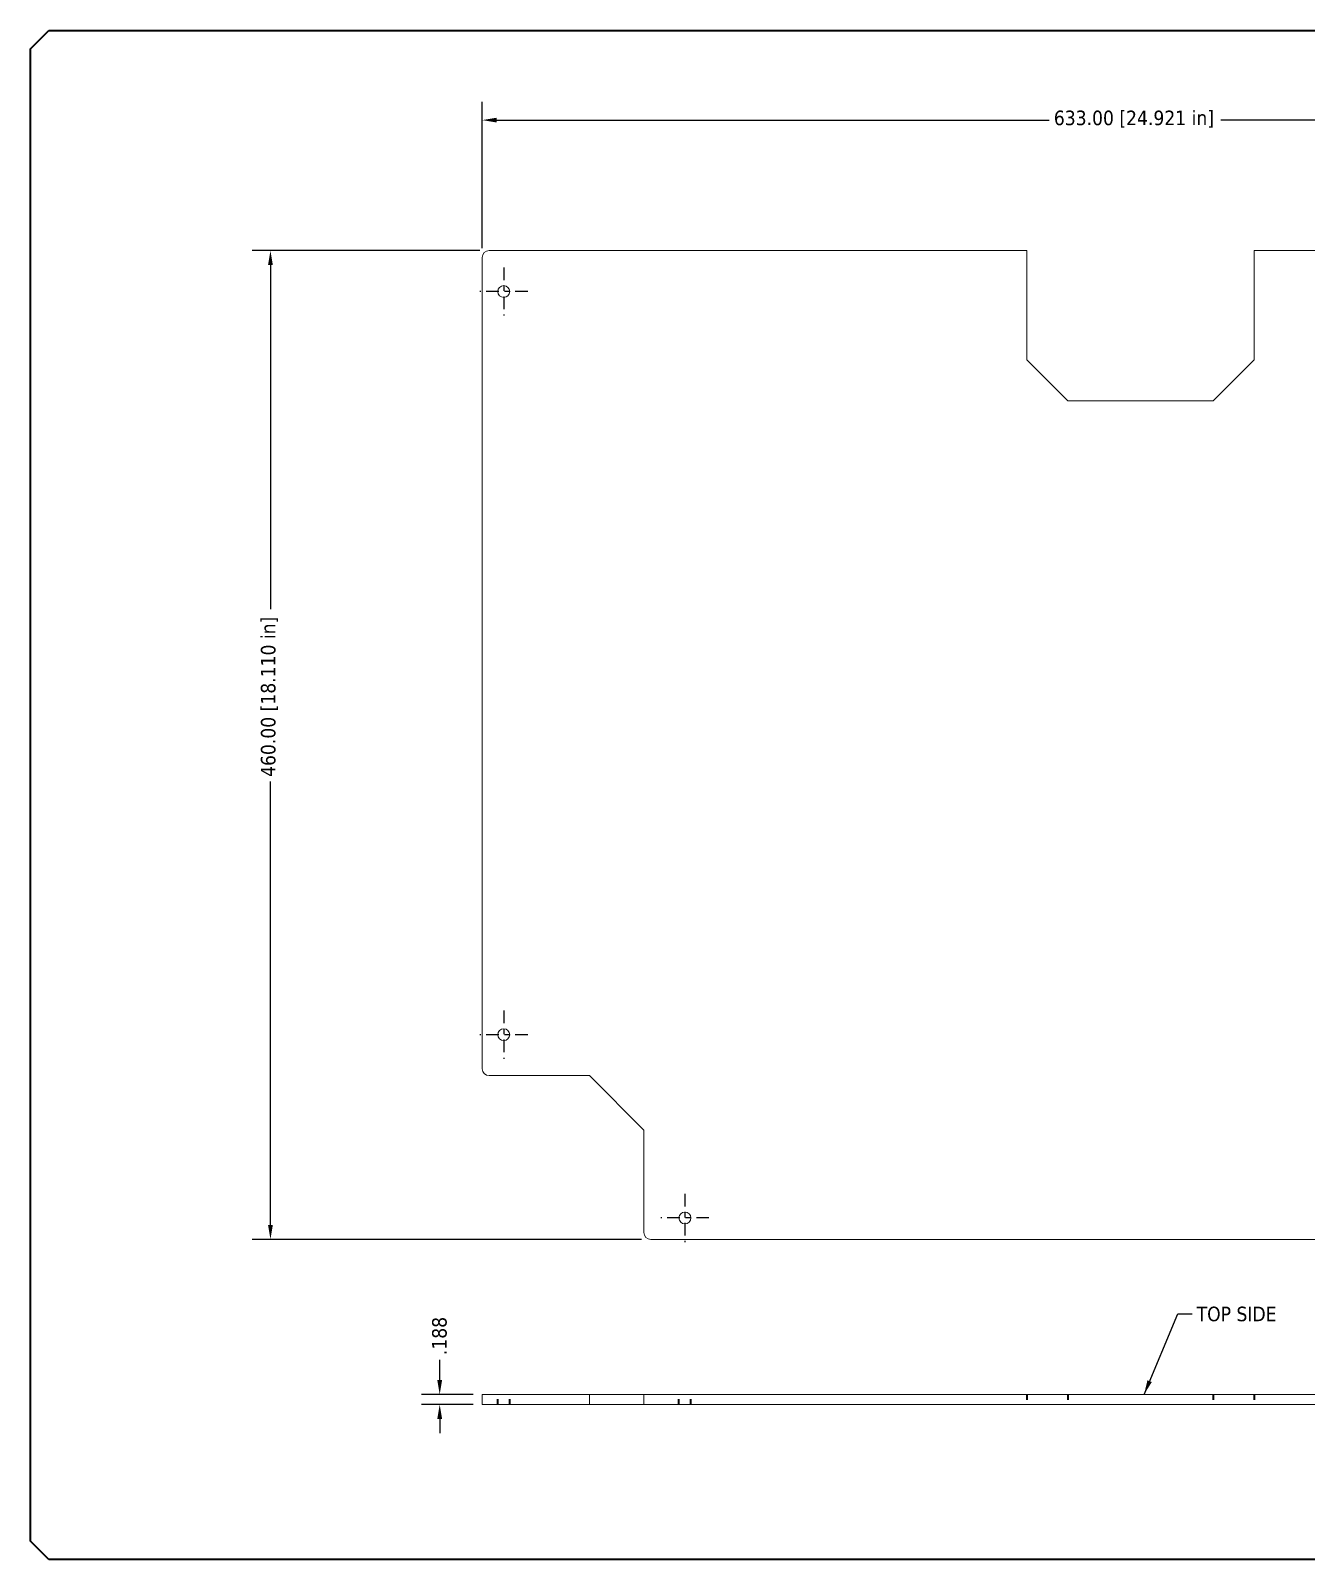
# Model space of a CAD drawing. Header units: inches. Extents: x 1.3 to 45, y 0.7 to 28.7.
# Drawn here: x 1.33 to 24.7, y 0.67 to 28.67 of the extents above; entities that cross this region are included whole.
import ezdxf

# ---------------------------------------------------------------- set-up
doc = ezdxf.new("R2010")
doc.units = ezdxf.units.IN
doc.header["$LTSCALE"] = 2.666667
doc.header["$MEASUREMENT"] = 0
doc.linetypes.add('CHAIN', pattern=[0.7087, 0.4724, -0.0591, 0.1181, -0.0591])
doc.linetypes.add('DASHED', pattern=[0.2067, 0.1654, -0.0413])
doc.layers.get('0').update_dxf_attribs({"lineweight": 25})
for name, color, linetype, lineweight in [('Border (ANSI)', 7, 'Continuous', 50), ('Center Mark (ANSI)', 7, 'Continuous', 25), ('Dimension (ANSI)', 7, 'Continuous', 25), ('Symbol (ANSI)', 7, 'Continuous', 25), ('TITLE', 7, 'Continuous', 35), ('Visible (ANSI)', 7, 'Continuous', 18)]:
    doc.layers.add(name, color=color, linetype=linetype, lineweight=lineweight)
doc.layers.add('Hidden (ANSI)', color=9, linetype='DASHED', lineweight=35, true_color=0x808080)
doc.styles.add('Note Text (ANSI)', font='tahoma.ttf')
doc.dimstyles.new('Default (ANSI)', dxfattribs={"dimscale": 2.666667, "dimtxt": 0.1, "dimasz": 0.098425, "dimexe": 0.125, "dimexo": 0.0625, "dimgap": 0.031496, "dimtad": 0, "dimtih": 1, "dimtoh": 1, "dimdec": 3, "dimrnd": 1e-08, "dimzin": 4, "dimdsep": 46, "dimtxsty": 'Note Text (ANSI)', "dimcen": 0.09, "dimdle": 0.393701, "dimclrd": 256, "dimclre": 256, "dimclrt": 256, "dimadec": 0, "dimazin": 1, "dimtfac": 1.2, "dimtofl": 0, "dimtmove": 0, "dimatfit": 3, "dimfxl": 0, "dimtolj": 1, "dimtzin": 4, "dimlwd": -1, "dimlwe": -1, "dimarcsym": 0})
doc.dimstyles.new('Default (ANSI)$7', dxfattribs={"dimscale": 2.666667, "dimtxt": 0.1, "dimasz": 0.098425, "dimexe": 0.125, "dimexo": 0.0625, "dimgap": 0.031496, "dimtad": 0, "dimtih": 1, "dimtoh": 1, "dimdec": 3, "dimrnd": 1e-08, "dimzin": 4, "dimdsep": 46, "dimtxsty": 'Note Text (ANSI)', "dimblk": 'CLOSED', "dimcen": 0.09, "dimdle": 0.393701, "dimclrd": 256, "dimclre": 256, "dimclrt": 256, "dimadec": 0, "dimazin": 1, "dimtfac": 1.2, "dimtofl": 0, "dimtmove": 0, "dimatfit": 3, "dimfxl": 0, "dimtolj": 1, "dimtzin": 4, "dimlwd": -1, "dimlwe": -1, "dimarcsym": 0})
doc.dimstyles.new('Default - mm [in] (ANSI)', dxfattribs={"dimscale": 2.666667, "dimtxt": 0.1, "dimasz": 0.098425, "dimexe": 0.125, "dimexo": 0.063, "dimgap": 0.031496, "dimtad": 0, "dimtoh": 1, "dimlfac": 25.4, "dimrnd": 1e-08, "dimzin": 4, "dimdsep": 46, "dimtxsty": 'Note Text (ANSI)', "dimcen": 0.09, "dimdle": 0.393701, "dimclrd": 256, "dimclre": 256, "dimclrt": 256, "dimadec": 1, "dimazin": 1, "dimtfac": 1.2, "dimtofl": 0, "dimtmove": 0, "dimatfit": 3, "dimfxl": 0, "dimtolj": 1, "dimtzin": 4, "dimlwd": -1, "dimlwe": -1, "dimarcsym": 0})

# ---------------------------------------------------------------- blocks, each defined once
blk = doc.blocks.new('Borders B-Size')
at = {"layer": 'Border (ANSI)', "lineweight": 25}
blk.add_line((16.875, 10.625), (16.75, 10.75), dxfattribs=at)
at = {"layer": 'TITLE'}
for p, q in [((0.5, 10.625), (0.625, 10.75)), ((0.625, 10.75), (16.75, 10.75)), ((0.5, 0.375), (0.5, 10.625)), ((16.875, 10.625), (16.875, 0.375)), ((0.625, 0.25), (0.5, 0.375)), ((16.875, 0.375), (16.75, 0.25)), ((16.75, 0.25), (0.625, 0.25))]:
    blk.add_line(p, q, dxfattribs=at)
blk = doc.blocks.new('*D15')
at = {"layer": 'Defpoints', "color": 0, "transparency": 16777216}
for p in [(5.727, 24.637), (9.732, 24.637), (12.693, 6.527)]:
    blk.add_point(p, dxfattribs=at)
at = {"layer": 'Dimension (ANSI)', "transparency": 16777216}
for p, q in [((9.564, 24.637), (5.393, 24.637)), ((5.727, 24.375), (5.727, 18.068)), ((5.727, 6.79), (5.727, 14.915)), ((12.525, 6.527), (5.393, 6.527))]:
    blk.add_line(p, q, dxfattribs=at)
for points in [[(5.683, 24.375), (5.77, 24.375), (5.727, 24.637)], [(5.683, 6.79), (5.77, 6.79), (5.727, 6.527)]]:
    blk.add_solid(points, dxfattribs=at)
at = {"layer": 'Dimension (ANSI)', "transparency": 16777216, "insert": (5.552, 14.998), "char_height": 0.26667, "attachment_point": 1, "rotation": 90, "style": 'Note Text (ANSI)'}
blk.add_mtext('\\A1;460.00 [18.110 in]', dxfattribs=at)
blk = doc.blocks.new('*D16')
at = {"layer": 'Defpoints', "color": 0, "transparency": 16777216}
for p in [(9.607, 27.027), (9.607, 24.512), (34.529, 24.512)]:
    blk.add_point(p, dxfattribs=at)
at = {"layer": 'Dimension (ANSI)', "transparency": 16777216}
for p, q in [((9.607, 24.68), (9.607, 27.36)), ((34.529, 24.68), (34.529, 27.36)), ((9.87, 27.027), (19.992, 27.027)), ((34.266, 27.027), (23.138, 27.027))]:
    blk.add_line(p, q, dxfattribs=at)
for points in [[(9.87, 27.07), (9.87, 26.983), (9.607, 27.027)], [(34.266, 27.07), (34.266, 26.983), (34.529, 27.027)]]:
    blk.add_solid(points, dxfattribs=at)
at = {"layer": 'Dimension (ANSI)', "transparency": 16777216, "insert": (20.076, 27.201), "char_height": 0.26667, "attachment_point": 1, "style": 'Note Text (ANSI)'}
blk.add_mtext('\\A1;633.00 [24.921 in]', dxfattribs=at)
blk = doc.blocks.new('*D17')
at = {"layer": 'Defpoints', "color": 0, "transparency": 16777216}
for p in [(8.827, 3.689), (9.607, 3.689), (9.607, 3.502)]:
    blk.add_point(p, dxfattribs=at)
at = {"layer": 'Dimension (ANSI)', "transparency": 16777216}
for p, q in [((8.827, 3.952), (8.827, 4.324)), ((9.441, 3.689), (8.494, 3.689)), ((9.441, 3.502), (8.494, 3.502)), ((8.827, 3.239), (8.827, 2.977))]:
    blk.add_line(p, q, dxfattribs=at)
for points in [[(8.783, 3.952), (8.871, 3.952), (8.827, 3.689)], [(8.783, 3.239), (8.871, 3.239), (8.827, 3.502)]]:
    blk.add_solid(points, dxfattribs=at)
at = {"layer": 'Dimension (ANSI)', "transparency": 16777216, "insert": (8.688, 4.408), "char_height": 0.2667, "attachment_point": 1, "rotation": 90, "style": 'Note Text (ANSI)'}
blk.add_mtext('\\A1;.188', dxfattribs=at)
blk = doc.blocks.new('_Closed')
at = {"color": 0, "linetype": 'ByBlock', "lineweight": -2}
for p, q in [((-1, 0.17), (0, 0)), ((-1, 0.17), (-1, -0.17)), ((0, 0), (-1, -0.17)), ((0, 0), (-1, 0))]:
    blk.add_line(p, q, dxfattribs=at)

msp = doc.modelspace()

# ---------------------------------------------------------------- linework, layer by layer
at = {"layer": 'Center Mark (ANSI)', "linetype": 'CHAIN', "ltscale": 0.183987}
for p, q in [((10.00115, 24.32911), (10.00115, 23.44544)), ((10.44298, 23.88728), (9.55931, 23.88728)), ((10.00115, 10.71887), (10.00115, 9.83521)), ((10.44298, 10.27704), (9.55931, 10.27704)), ((13.31808, 7.36258), (13.31808, 6.47891)), ((13.75991, 6.92074), (12.87624, 6.92074))]:
    msp.add_line(p, q, dxfattribs=at)
at = {"layer": 'Hidden (ANSI)', "ltscale": 0.133824}
for p, q in [((9.89265, 3.50171), (9.89265, 3.68921)), ((10.10965, 3.50171), (10.10965, 3.68921)), ((13.20958, 3.50171), (13.20958, 3.68921)), ((13.42658, 3.50171), (13.42658, 3.68921)), ((19.58137, 3.68921), (19.58137, 3.50171)), ((20.33137, 3.68921), (20.33137, 3.50171)), ((22.99378, 3.68921), (22.99378, 3.50171)), ((23.74378, 3.68921), (23.74378, 3.50171))]:
    msp.add_line(p, q, dxfattribs=at)
at = {"layer": 'Visible (ANSI)'}
for p, q in [((9.60745, 24.51228), (9.60745, 9.65204)), ((19.58137, 24.63728), (9.73245, 24.63728)), ((19.58137, 22.63728), (19.58137, 24.63728)), ((34.4037, 24.63728), (23.74378, 24.63728)), ((23.74378, 24.63728), (23.74378, 22.63728)), ((20.33137, 21.88728), (19.58137, 22.63728)), ((23.74378, 22.63728), (22.99378, 21.88728)), ((22.99378, 21.88728), (20.33137, 21.88728)), ((9.73245, 9.52704), (11.56808, 9.52704)), ((11.56808, 9.52704), (12.56808, 8.52704)), ((12.56808, 8.52704), (12.56808, 6.65204)), ((12.69308, 6.52704), (31.44308, 6.52704)), ((9.60745, 3.68921), (9.60745, 3.50171)), ((9.60745, 3.68921), (9.73245, 3.68921)), ((9.73245, 3.68921), (11.56808, 3.68921)), ((11.56808, 3.68921), (11.56808, 3.50171)), ((11.56808, 3.68921), (12.56808, 3.68921)), ((12.56808, 3.68921), (12.69308, 3.68921)), ((12.56808, 3.68921), (12.56808, 3.50171)), ((12.69308, 3.68921), (31.44308, 3.68921)), ((9.73245, 3.50171), (9.60745, 3.50171)), ((11.56808, 3.50171), (9.73245, 3.50171)), ((12.56808, 3.50171), (11.56808, 3.50171)), ((12.69308, 3.50171), (12.56808, 3.50171)), ((31.44308, 3.50171), (12.69308, 3.50171))]:
    msp.add_line(p, q, dxfattribs=at)
for centre in [(10.00115, 23.88728), (10.00115, 10.27704), (13.31808, 6.92074)]:
    msp.add_circle(centre, 0.1085, dxfattribs=at)
for centre, start, end in [((9.73245, 24.51228), 90, 180), ((9.73245, 9.65204), 180, 270), ((12.69308, 6.65204), 180, 270)]:
    msp.add_arc(centre, 0.125, start, end, dxfattribs=at)

# ---------------------------------------------------------------- block references
at = {"xscale": 2.666666666666667, "yscale": 2.666666666666667, "zscale": 2.666666666666667}
msp.add_blockref('Borders B-Size', (0, 0), dxfattribs=at)

# ---------------------------------------------------------------- texts
at = {"layer": 'Symbol (ANSI)', "insert": (22.69197, 5.29574), "char_height": 0.2666667, "width": 1.5859535, "attachment_point": 1, "style": 'Note Text (ANSI)'}
msp.add_mtext('\\fTahoma|b0|i0;TOP SIDE', dxfattribs=at)

# ---------------------------------------------------------------- dimensions: what is measured, and where the dimension line sits
at = {"layer": 'Dimension (ANSI)'}
for base, p1, p2, angle, dimstyle, override, picture, middle in [((9.60745, 27.0266), (34.5287, 24.51228), (9.60745, 24.51228), 180, 'Default - mm [in] (ANSI)', {"dimgap": 0.031496, "dimtoh": 0, "dimdec": 2, "dimlfac": 25.4, "dimtol": 0, "dimlim": 0, "dimtp": 0, "dimtm": 0, "dimtdec": 2, "dimatfit": 1}, '*D16', (21.56495, 27.0266)), ((5.72654, 24.63728), (12.69308, 6.52704), (9.73245, 24.63728), 270, 'Default - mm [in] (ANSI)', {"dimgap": 0.031496, "dimtoh": 0, "dimdec": 2, "dimlfac": 25.4, "dimtol": 0, "dimlim": 0, "dimtp": 0, "dimtm": 0, "dimtdec": 2, "dimatfit": 1}, '*D15', (5.72654, 16.49139)), ((8.8271748721, 3.6892107979), (9.6074451532, 3.5017107979), (9.6074451532, 3.6892107979), 90, 'Default (ANSI)', {"dimgap": 0.031496, "dimtih": 0, "dimtoh": 0, "dimdec": 3, "dimtol": 0, "dimlim": 0, "dimtp": 0, "dimtm": 0, "dimtdec": 2, "dimatfit": 1}, '*D17', (8.8271748721, 4.7399977631))]:
    dim = msp.add_linear_dim(base=base, p1=p1, p2=p2, angle=angle, dimstyle=dimstyle, override=override, dxfattribs=at)
    dim.commit()
    dim.dimension.update_dxf_attribs({"geometry": picture, "text_midpoint": middle, "dimtype": 160})

# ---------------------------------------------------------------- leaders
at = {"layer": 'Symbol (ANSI)', "annotation_type": 0, "has_hookline": 1, "hookline_direction": 0, "text_width": 1.57421}
msp.add_leader([(21.72951, 3.68921), (22.34551, 5.16241), (22.60798, 5.16241)], dimstyle='Default (ANSI)$7', override={"dimtad": 0}, dxfattribs=at)

doc.saveas('drawing.dxf')
